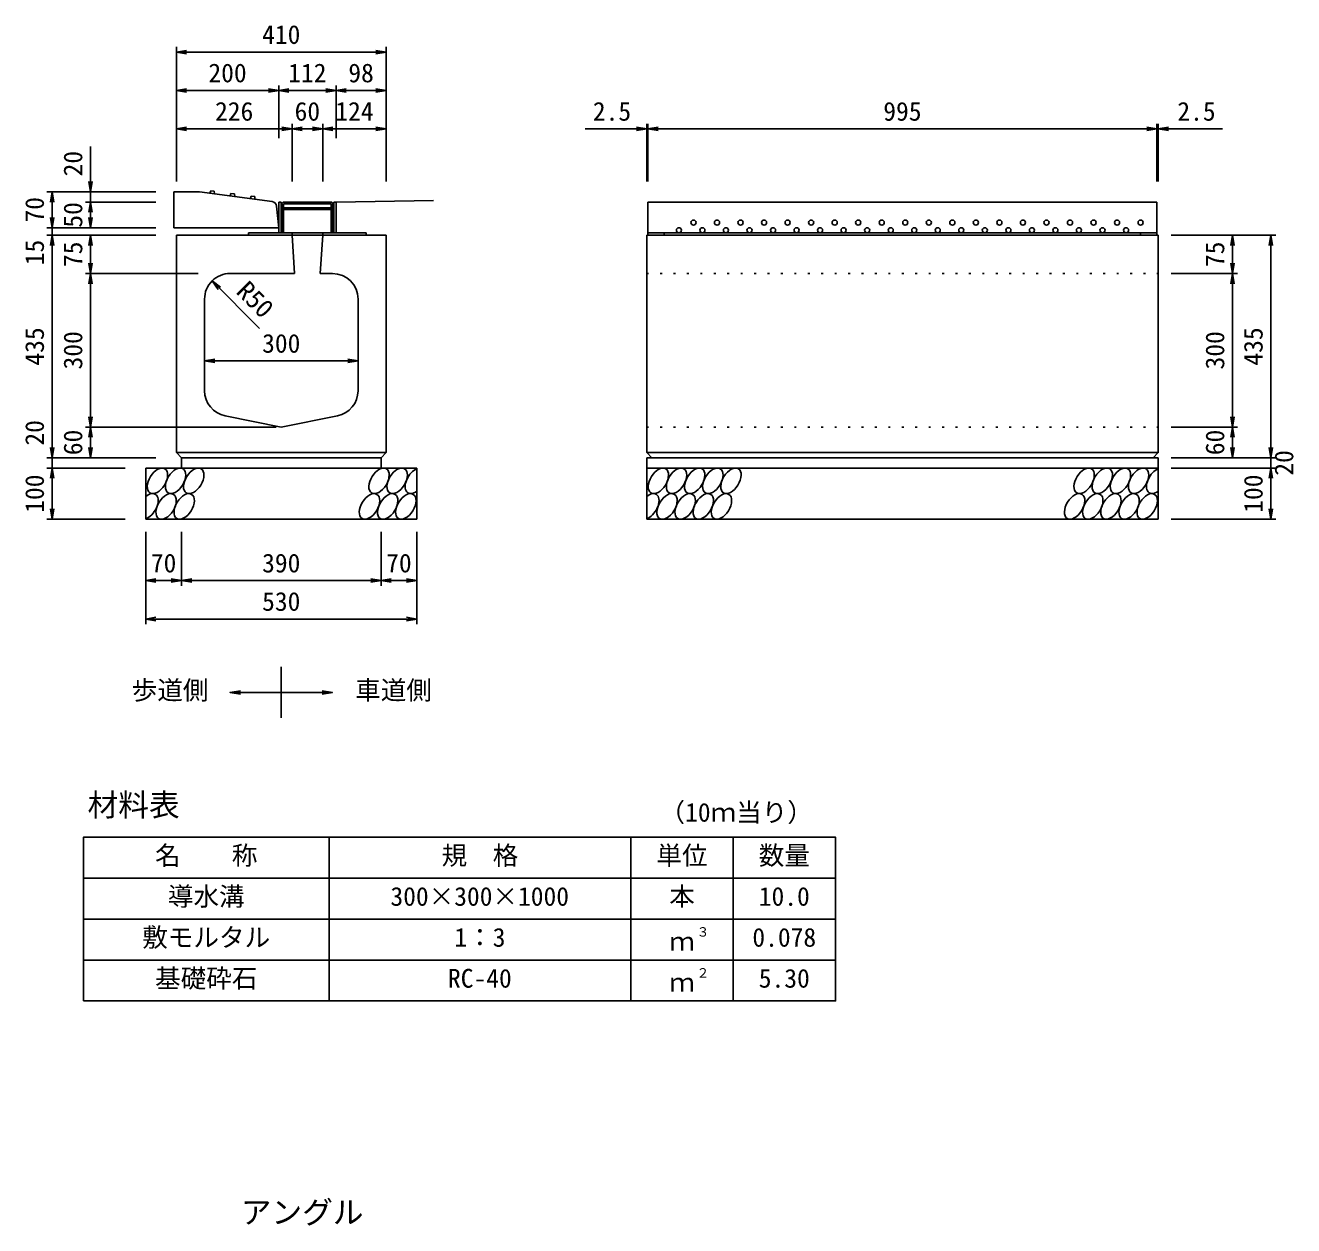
# Model space of a CAD drawing. Units: millimetres, scale not verified. Extents: x -6300 to 6300, y -4455 to 4455.
# Drawn here: x 935 to 3414, y -1922 to 423 of the extents above; entities that cross this region are included whole.
import ezdxf
from ezdxf.enums import TextEntityAlignment as Align

# ---------------------------------------------------------------- set-up
doc = ezdxf.new("R2010")
doc.units = ezdxf.units.MM
doc.header["$LTSCALE"] = 15
doc.linetypes.add('DOTTED', pattern=[1.75, 0.25, -1.5])
for name, color, linetype, lineweight in [('0-1_DIM', 7, 'Continuous', 25), ('0-3_HATCH', 6, 'Continuous', 25), ('0-4_HYO', 3, 'Continuous', 25), ('0-5_HYO2', 4, 'Continuous', 25), ('0-6_OUTLINE', 3, 'Continuous', 25), ('0-7_OUTLINE2', 4, 'DOTTED', 25), ('0-8_TXT', 7, 'Continuous', 25)]:
    doc.layers.add(name, color=color, linetype=linetype, lineweight=lineweight)
doc.styles.add('ＭＳ ゴシック', font='')
doc.styles.get('ＭＳ ゴシック').set_extended_font_data('MS Gothic')

msp = doc.modelspace()

# ---------------------------------------------------------------- linework, layer by layer
at = {"layer": '0-1_DIM'}
for p, q in [((1230.44, 117.62), (1230.44, 380.62)), ((1230.44, 370.62), (1250.44, 373.95)), ((1640.44, 370.62), (1620.44, 373.95)), ((1640.44, 117.62), (1640.44, 380.62)), ((1230.44, 370.62), (1640.44, 370.62)), ((1230.44, 370.62), (1250.44, 367.29)), ((1640.44, 370.62), (1620.44, 367.29)), ((1230.44, 295.62), (1250.44, 298.95)), ((1430.48, 295.62), (1410.48, 298.95)), ((1430.44, 202.62), (1430.44, 305.62)), ((1430.48, 295.62), (1450.48, 298.95)), ((1542.44, 295.62), (1522.44, 298.95)), ((1542.44, 202.62), (1542.44, 305.62)), ((1542.44, 295.62), (1562.44, 298.95)), ((1640.44, 295.62), (1620.44, 298.95)), ((1230.44, 295.62), (1250.44, 292.29)), ((1430.48, 295.62), (1410.48, 292.29)), ((1430.48, 295.62), (1450.48, 292.29)), ((1542.44, 295.62), (1522.44, 292.29)), ((1542.44, 295.62), (1640.44, 295.62)), ((1542.44, 295.62), (1562.44, 292.29)), ((1640.44, 295.62), (1620.44, 292.29)), ((1230.44, 220.62), (1250.44, 223.95)), ((1456.44, 220.62), (1436.44, 223.95)), ((1456.44, 230.62), (1456.44, 117.62)), ((1456.44, 220.62), (1476.44, 223.95)), ((1516.44, 220.62), (1496.44, 223.95)), ((1516.44, 230.62), (1516.44, 117.62)), ((1516.44, 220.62), (1536.44, 223.95)), ((1640.44, 220.62), (1620.44, 223.95)), ((2149.62, 220.62), (2129.62, 223.95)), ((2149.62, 117.62), (2149.62, 230.62)), ((2152.12, 117.62), (2152.12, 230.62)), ((2152.12, 220.62), (2172.12, 223.95)), ((3147.12, 220.62), (3127.12, 223.95)), ((3147.12, 117.62), (3147.12, 230.62)), ((3149.62, 117.62), (3149.62, 230.62)), ((3149.62, 220.62), (3169.62, 223.95)), ((1456.44, 220.62), (1230.44, 220.62)), ((1230.44, 220.62), (1250.44, 217.29)), ((1456.44, 220.62), (1436.44, 217.29)), ((1516.44, 220.62), (1456.44, 220.62)), ((1456.44, 220.62), (1476.44, 217.29)), ((1516.44, 220.62), (1496.44, 217.29)), ((1516.44, 220.62), (1640.44, 220.62)), ((1516.44, 220.62), (1536.44, 217.29)), ((1640.44, 220.62), (1620.44, 217.29)), ((2029.65, 220.62), (2149.62, 220.62)), ((2149.62, 220.62), (2129.62, 217.29)), ((2149.62, 220.62), (2152.12, 220.62)), ((2152.12, 220.62), (3147.12, 220.62)), ((2152.12, 220.62), (2172.12, 217.29)), ((3147.12, 220.62), (3127.12, 217.29)), ((3147.12, 220.62), (3149.62, 220.62)), ((3274.94, 220.62), (3149.62, 220.62)), ((3149.62, 220.62), (3169.62, 217.29)), ((1062.44, 97.62), (1062.44, 185.9)), ((1062.44, 97.62), (1059.11, 117.62)), ((1062.44, 97.62), (1065.77, 117.62)), ((1190.44, 97.62), (977.44, 97.62)), ((987.44, 97.62), (984.11, 77.62)), ((987.44, 27.62), (987.44, 97.62)), ((987.44, 97.62), (990.77, 77.62)), ((1190.44, 77.62), (1052.44, 77.62)), ((1062.44, 77.62), (1059.11, 57.62)), ((1062.44, 77.62), (1062.44, 97.62)), ((1062.44, 27.62), (1062.44, 77.62)), ((1062.44, 77.62), (1065.77, 57.62)), ((1190.44, 27.62), (977.44, 27.62)), ((987.44, 27.62), (984.11, 47.62)), ((987.44, 27.62), (990.77, 47.62)), ((987.44, 27.62), (987.44, 13.12)), ((1062.44, 27.62), (1059.11, 47.62)), ((1062.44, 27.62), (1065.77, 47.62)), ((1190.44, 13.12), (977.44, 13.12)), ((987.44, 13.12), (984.11, -6.88)), ((987.44, 13.12), (987.44, -421.88)), ((987.44, 13.12), (990.77, -6.88)), ((1062.44, 13.12), (1059.11, -6.88)), ((1062.44, 13.12), (1062.44, -61.88)), ((1062.44, 13.12), (1065.77, -6.88)), ((3174.62, 13.12), (3379.62, 13.12)), ((3294.62, 13.12), (3291.28, -6.88)), ((3294.62, 13.12), (3294.62, -61.88)), ((3294.62, 13.12), (3297.95, -6.88)), ((3369.62, 13.12), (3366.28, -6.88)), ((3369.62, 13.12), (3369.62, -421.88)), ((3369.62, 13.12), (3372.95, -6.88)), ((1062.44, -61.88), (1059.11, -41.88)), ((1062.44, -61.88), (1065.77, -41.88)), ((3294.62, -61.88), (3291.28, -41.88)), ((3294.62, -61.88), (3297.95, -41.88)), ((1272.94, -61.88), (1052.44, -61.88)), ((1062.44, -61.88), (1059.11, -81.88)), ((1062.44, -61.88), (1062.44, -361.88)), ((1062.44, -61.88), (1065.77, -81.88)), ((3174.62, -61.88), (3304.62, -61.88)), ((3294.62, -61.88), (3291.28, -81.88)), ((3294.62, -61.88), (3297.95, -81.88)), ((3294.62, -61.88), (3294.62, -361.88)), ((1392.66, -169.1), (1300.08, -76.52)), ((1300.08, -76.52), (1311.87, -93.02)), ((1300.08, -76.52), (1316.58, -88.31)), ((1285.44, -232.69), (1305.44, -229.35)), ((1285.44, -232.69), (1585.44, -232.69)), ((1285.44, -232.69), (1305.44, -236.02)), ((1585.44, -232.69), (1565.44, -229.35)), ((1585.44, -232.69), (1565.44, -236.02)), ((1062.44, -361.88), (1059.11, -341.88)), ((1062.44, -361.88), (1065.77, -341.88)), ((3294.62, -361.88), (3291.28, -341.88)), ((3294.62, -361.88), (3297.95, -341.88)), ((1425.44, -361.88), (1052.44, -361.88)), ((1062.44, -361.88), (1059.11, -381.88)), ((1062.44, -361.88), (1062.44, -421.88)), ((1062.44, -361.88), (1065.77, -381.88)), ((3174.62, -361.88), (3304.62, -361.88)), ((3294.62, -361.88), (3291.28, -381.88)), ((3294.62, -361.88), (3297.95, -381.88)), ((987.44, -421.88), (984.11, -401.88)), ((987.44, -421.88), (990.77, -401.88)), ((1062.44, -421.88), (1059.11, -401.88)), ((1062.44, -421.88), (1065.77, -401.88)), ((3294.62, -421.88), (3297.95, -401.88)), ((3369.62, -421.88), (3366.28, -401.88)), ((3369.62, -421.88), (3372.95, -401.88)), ((1190.44, -421.88), (977.44, -421.88)), ((1130.44, -441.88), (977.44, -441.88)), ((987.44, -441.88), (984.11, -461.88)), ((987.44, -441.88), (987.44, -421.88)), ((987.44, -441.88), (987.44, -541.88)), ((987.44, -441.88), (990.77, -461.88)), ((3174.62, -421.88), (3379.62, -421.88)), ((3174.62, -441.88), (3379.62, -441.88)), ((3369.62, -441.88), (3366.28, -461.88)), ((3369.62, -421.88), (3369.62, -441.88)), ((3369.62, -441.88), (3369.62, -541.88)), ((3369.62, -441.88), (3372.95, -461.88)), ((1130.44, -541.88), (977.44, -541.88)), ((987.44, -541.88), (984.11, -521.88)), ((987.44, -541.88), (990.77, -521.88)), ((3174.62, -541.88), (3379.62, -541.88)), ((3369.62, -541.88), (3366.28, -521.88)), ((3369.62, -541.88), (3372.95, -521.88)), ((1170.44, -566.88), (1170.44, -746.88)), ((1240.44, -566.88), (1240.44, -671.88)), ((1630.44, -566.88), (1630.44, -671.88)), ((1700.44, -566.88), (1700.44, -746.88)), ((1170.44, -661.88), (1190.44, -658.55)), ((1170.44, -661.88), (1190.44, -665.21)), ((1170.44, -661.88), (1240.44, -661.88)), ((1240.44, -661.88), (1220.44, -658.55)), ((1240.44, -661.88), (1220.44, -665.21)), ((1240.44, -661.88), (1260.44, -658.55)), ((1240.44, -661.88), (1260.44, -665.21)), ((1630.44, -661.88), (1610.44, -658.55)), ((1630.44, -661.88), (1650.44, -658.55)), ((1630.44, -661.88), (1700.44, -661.88)), ((1630.44, -661.88), (1650.44, -665.21)), ((1700.44, -661.88), (1680.44, -658.55)), ((1700.44, -661.88), (1680.44, -665.21)), ((1170.44, -736.88), (1190.44, -733.55)), ((1170.44, -736.88), (1190.44, -740.21)), ((1170.44, -736.88), (1700.44, -736.88)), ((1700.44, -736.88), (1680.44, -733.55)), ((1700.44, -736.88), (1680.44, -740.21))]:
    msp.add_line(p, q, dxfattribs=at)
for points in [[(1230.44, 295.62), (1430.44, 295.62), (1542.44, 295.62)], [(3294.62, -361.88), (3294.62, -421.88), (3291.28, -401.88)], [(1240.44, -661.88), (1630.44, -661.88), (1610.44, -665.21)]]:
    msp.add_lwpolyline(points, dxfattribs=at)
at = {"layer": '0-3_HATCH'}
for centre in [(2212.62, 22.62), (2241.12, 37.62), (2258.62, 22.62), (2287.12, 37.62), (2304.62, 22.62), (2333.12, 37.62), (2350.62, 22.62), (2379.12, 37.62), (2396.62, 22.62), (2425.12, 37.62), (2442.62, 22.62), (2471.12, 37.62), (2488.62, 22.62), (2517.12, 37.62), (2534.62, 22.62), (2563.12, 37.62), (2580.62, 22.62), (2609.12, 37.62), (2626.62, 22.62), (2655.12, 37.62), (2672.62, 22.62), (2701.12, 37.62), (2718.62, 22.62), (2747.12, 37.62), (2764.62, 22.62), (2793.12, 37.62), (2810.62, 22.62), (2839.12, 37.62), (2856.62, 22.62), (2885.12, 37.62), (2902.62, 22.62), (2931.12, 37.62), (2948.62, 22.62), (2977.12, 37.62), (2994.62, 22.62), (3023.12, 37.62), (3040.62, 22.62), (3069.12, 37.62), (3086.62, 22.62), (3115.12, 37.62)]:
    msp.add_circle(centre, 5, dxfattribs=at)
for centre in [(1193.33, -466.88), (1228.81, -466.88), (1264.28, -466.88), (1626.49, -466.88), (1661.96, -466.88), (2172.51, -466.88), (2207.99, -466.88), (2243.46, -466.88), (2278.94, -466.88), (2314.41, -466.88), (3004.71, -466.88), (3040.19, -466.88), (3075.67, -466.88), (3111.14, -466.88), (1210.21, -516.88), (1245.69, -516.88), (1607.89, -516.88), (1643.37, -516.88), (1678.85, -516.88), (2189.39, -516.88), (2224.87, -516.88), (2260.34, -516.88), (2295.82, -516.88), (2986.12, -516.88), (3021.6, -516.88), (3057.07, -516.88), (3092.55, -516.88), (3128.02, -516.88)]:
    msp.add_ellipse(centre, major_axis=(14.54, 23.54), ratio=0.5792, dxfattribs=at)
for centre, start_param, end_param in [((1697.44, -466.88), 0.6666252, 4.1103269), ((3146.62, -466.88), 0.6666252, 4.1103269), ((1174.74, -516.88), 3.7419964, 7.318141), ((2153.92, -516.88), 3.7419964, 7.318141)]:
    msp.add_ellipse(centre, major_axis=(14.54, 23.54), ratio=0.5792, start_param=start_param, end_param=end_param, dxfattribs=at)
at = {"layer": '0-4_HYO'}
for p, q in [((1528.73, -1163.09), (1528.73, -1483.09)), ((2118.73, -1163.09), (2118.73, -1483.09)), ((2318.73, -1163.09), (2318.73, -1483.09)), ((1048.73, -1243.09), (2518.73, -1243.09))]:
    msp.add_line(p, q, dxfattribs=at)
msp.add_lwpolyline([(1048.73, -1483.09), (2518.73, -1483.09), (2518.73, -1163.09), (1048.73, -1163.09)], close=True, dxfattribs=at)
at = {"layer": '0-5_HYO2'}
for p, q in [((1048.73, -1323.09), (2518.73, -1323.09)), ((1048.73, -1403.09), (2518.73, -1403.09))]:
    msp.add_line(p, q, dxfattribs=at)
at = {"layer": '0-6_OUTLINE'}
for p, q in [((1297.41, 99.74), (1295.76, 94.91)), ((1297.41, 99.74), (1304.35, 98.81)), ((1225.44, 97.62), (1275.44, 97.62)), ((1225.44, 97.62), (1225.44, 27.62)), ((1275.44, 97.62), (1417.6, 78.67)), ((1304.35, 98.81), (1304.68, 93.72)), ((1337.06, 94.45), (1335.41, 89.62)), ((1337.06, 94.45), (1344, 93.52)), ((1344, 93.52), (1344.33, 88.44)), ((1376.71, 89.16), (1375.06, 84.34)), ((1376.71, 89.16), (1383.65, 88.24)), ((1383.65, 88.24), (1383.98, 83.15)), ((1430.44, 77.62), (1434.94, 77.62)), ((1430.44, 77.62), (1430.44, 17.62)), ((1434.94, 77.62), (1434.94, 17.62)), ((1532.24, 77.62), (1440.64, 77.62)), ((1532.24, 74.42), (1440.64, 74.42)), ((1542.44, 77.62), (1537.94, 77.62)), ((1537.94, 77.62), (1537.94, 17.62)), ((1542.44, 77.62), (1733.15, 80.48)), ((1542.44, 77.62), (1542.44, 17.62)), ((2152.12, 77.62), (2152.12, 13.12)), ((3147.12, 77.62), (2152.12, 77.62)), ((3147.12, 77.62), (3147.12, 13.12)), ((1426.23, 69.75), (1430.44, 27.62)), ((1436.44, 17.62), (1436.44, 73.42)), ((1439.64, 17.62), (1439.64, 73.42)), ((1533.24, 66.22), (1439.64, 66.22)), ((1533.24, 63.02), (1439.64, 63.02)), ((1441.44, 63.02), (1441.44, 66.22)), ((1531.44, 63.02), (1531.44, 66.22)), ((1533.24, 73.42), (1533.24, 17.62)), ((1536.44, 73.42), (1536.44, 17.62)), ((1225.44, 27.62), (1430.44, 27.62)), ((1230.44, 13.12), (1640.44, 13.12)), ((1230.44, -411.88), (1230.44, 13.12)), ((1371.44, 17.62), (1371.44, 13.12)), ((1371.44, 17.62), (1601.44, 17.62)), ((1456.44, 17.62), (1456.44, 13.12)), ((1456.44, 13.12), (1461.44, -61.88)), ((1516.44, 13.12), (1511.44, -61.88)), ((1516.44, 17.62), (1516.44, 13.12)), ((1601.44, 17.62), (1601.44, 13.12)), ((1640.44, 13.12), (1640.44, -411.88)), ((3149.62, 13.12), (2149.62, 13.12)), ((2149.62, 13.12), (2149.62, -411.88)), ((3147.12, 17.62), (2152.12, 17.62)), ((2184.12, 17.62), (2184.12, 13.12)), ((3115.12, 17.62), (3115.12, 13.12)), ((3149.62, 13.12), (3149.62, -411.88)), ((1335.44, -61.88), (1461.44, -61.88)), ((1511.44, -61.88), (1535.44, -61.88)), ((1285.44, -111.88), (1285.44, -290.89)), ((1585.44, -111.88), (1585.44, -290.89)), ((1325.63, -339.92), (1435.44, -361.88)), ((1545.25, -339.92), (1435.44, -361.88)), ((1230.44, -411.88), (1640.44, -411.88)), ((1230.44, -411.88), (1240.44, -421.88)), ((1640.44, -411.88), (1630.44, -421.88)), ((2149.62, -411.88), (2159.62, -421.88)), ((1170.44, -441.88), (1700.44, -441.88)), ((1170.44, -441.88), (1170.44, -541.88)), ((1240.44, -421.88), (1240.44, -441.88)), ((1630.44, -421.88), (1240.44, -421.88)), ((1630.44, -421.88), (1630.44, -441.88)), ((1700.44, -541.88), (1700.44, -441.88)), ((2149.62, -421.88), (3149.62, -421.88)), ((2149.62, -421.88), (2149.62, -541.88)), ((3149.62, -441.88), (2149.62, -441.88)), ((3149.62, -421.88), (3149.62, -541.88)), ((1700.44, -541.88), (1170.44, -541.88)), ((3149.62, -541.88), (2149.62, -541.88))]:
    msp.add_line(p, q, dxfattribs=at)
msp.add_lwpolyline([(2149.62, -411.88), (3149.62, -411.88), (3139.62, -421.88)], dxfattribs=at)
for centre, radius, start, end in [((1416.28, 68.75), 10, 5.71059, 82.40536), ((1440.64, 73.42), 4.2, 90, 180.00001), ((1440.64, 73.42), 1, 90, 180.00001), ((1532.24, 73.42), 4.2, 360, 90), ((1532.24, 73.42), 1, 360, 90), ((1335.44, -111.88), 50, 90, 180.00001), ((1535.44, -111.88), 50, 0, 90), ((1335.44, -290.89), 50, 180.00001, 258.69005), ((1535.44, -290.89), 50, 281.30992, 0)]:
    msp.add_arc(centre, radius, start, end, dxfattribs=at)
at = {"layer": '0-7_OUTLINE2'}
for p, q in [((2149.62, -61.88), (3149.62, -61.88)), ((2149.62, -361.88), (3149.62, -361.88))]:
    msp.add_line(p, q, dxfattribs=at)
at = {"layer": '0-8_TXT'}
for p, q in [((1435.44, -830.23), (1435.44, -930.23)), ((1335.44, -880.23), (1535.44, -880.23))]:
    msp.add_line(p, q, dxfattribs=at)
for points in [[(1355.44, -876.9), (1335.44, -880.23), (1355.44, -883.57)], [(1515.44, -883.57), (1535.44, -880.23), (1515.44, -876.9)]]:
    msp.add_lwpolyline(points, dxfattribs=at)

# ---------------------------------------------------------------- texts
at = {"layer": '0-1_DIM', "style": 'ＭＳ ゴシック'}
for s, p in [('410', (1397.94, 375.62)), ('200', (1292.94, 300.62)), ('112', (1448.94, 300.62)), ('98', (1566.44, 300.62)), ('226', (1305.94, 225.62)), ('60', (1461.44, 225.62)), ('124', (1540.94, 225.62)), ('2.5', (2044.41, 225.62)), ('995', (2612.12, 225.62)), ('300', (1397.94, -227.69)), ('70', (1180.44, -656.88)), ('390', (1397.94, -656.88)), ('70', (1640.44, -656.88)), ('530', (1397.94, -731.88))]:
    msp.add_text(s, height=36.66, dxfattribs=at).set_placement(p, align=Align.BOTTOM_LEFT)
for s, rotation, p in [('2.5', 0.006, (3186.92, 225.62)), ('20', 90, (1057.44, 127.74)), ('70', 90, (982.44, 37.62)), ('50', 90, (1057.44, 27.62)), ('15', 90, (982.44, -45.82)), ('75', 90, (1057.44, -49.38)), ('75', 90, (3289.62, -49.38)), ('R50', 315, (1337.55, -106.92)), ('435', 90, (982.44, -241.88)), ('435', 90, (3364.62, -241.88)), ('300', 90, (1057.44, -249.38)), ('300', 90, (3289.62, -249.38)), ('20', 90, (982.44, -398.16)), ('60', 90, (1057.44, -416.88)), ('60', 90, (3289.62, -416.88)), ('20', 90, (3424.62, -456.88)), ('100', 90, (982.44, -529.38)), ('100', 90, (3364.62, -529.38))]:
    msp.add_text(s, height=36.66, rotation=rotation, dxfattribs=at).set_placement(p, align=Align.BOTTOM_LEFT)
at = {"layer": '0-8_TXT', "style": 'ＭＳ ゴシック'}
for s, height, p in [('歩道側', 36.66, (1143.02, -905.23)), ('車道側', 36.66, (1579.8, -905.23)), ('材料表', 43.99, (1056.73, -1135.09)), ('（10ｍ当り）', 36.66, (2174.73, -1143.89)), ('名\u3000\u3000称', 36.66, (1188.73, -1228.09)), ('規\u3000格', 36.66, (1748.73, -1228.09)), ('単位', 36.66, (2168.73, -1228.09)), ('数量', 36.66, (2368.73, -1228.09)), ('導水溝', 36.66, (1213.73, -1308.09)), ('300×300×1000', 36.66, (1648.73, -1308.09)), ('本', 36.66, (2193.73, -1308.09)), ('10.0', 36.66, (2368.73, -1308.09)), ('敷モルタル', 36.66, (1163.73, -1388.09)), ('３', 18.33, (2247.16, -1362.79)), ('1：3', 36.66, (1773.73, -1388.09)), ('ｍ', 36.66, (2193.73, -1396.09)), ('0.078', 36.66, (2356.23, -1388.09)), ('基礎砕石', 36.66, (1188.73, -1468.09)), ('RC-40', 36.66, (1761.23, -1468.09)), ('ｍ', 36.66, (2193.73, -1476.09)), ('２', 18.33, (2247.16, -1442.79)), ('5.30', 36.66, (2368.73, -1468.09)), ('アングル', 43.99, (1356.18, -1930.99))]:
    msp.add_text(s, height=height, dxfattribs=at).set_placement(p, align=Align.BOTTOM_LEFT)

doc.saveas('drawing.dxf')
